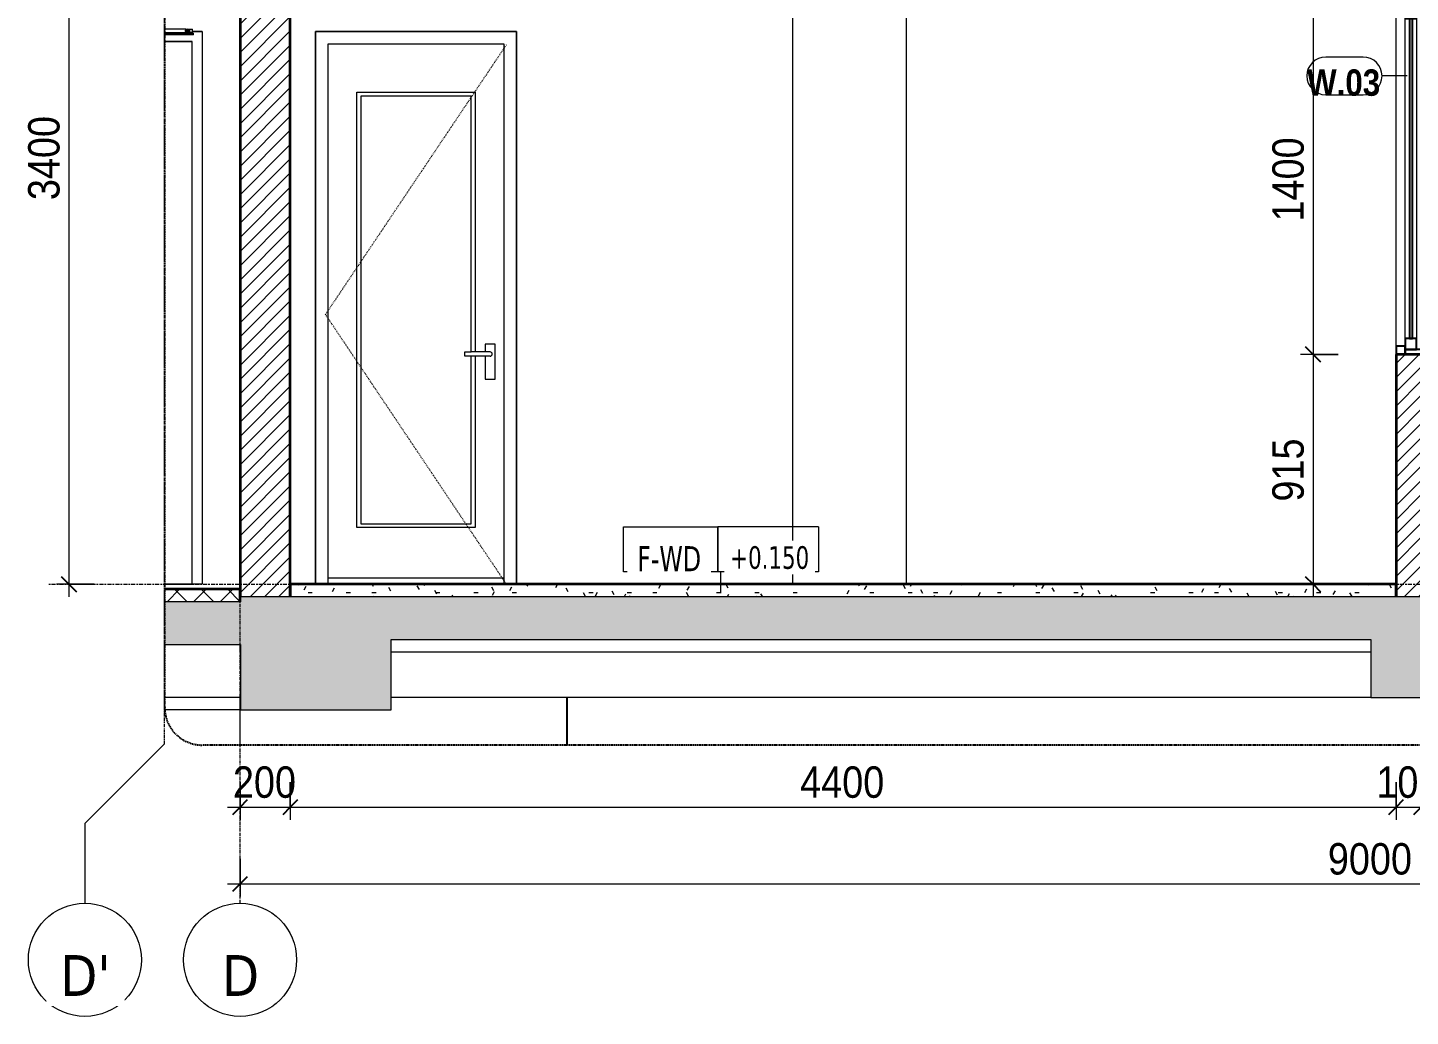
# Model space of a CAD drawing. Header units: millimetres. Extents: x 50254 to 245170, y 481 to 78637.
# Drawn here: x 92944 to 98446, y 481 to 4415 of the extents above; entities that cross this region are included whole.
import ezdxf

# ---------------------------------------------------------------- set-up
doc = ezdxf.new("R2010")
doc.units = ezdxf.units.MM
for name, pattern in [('Centre', [31.75, 6.35, -4.7625, 15.875, -4.7625]), ('Dash', [6, 3, -3]), ('Grid Line', [22.225, 12.7, -3.175, 3.175, -3.175]), ('Hidden', [7.14375, 4.7625, -2.38125])]:
    doc.linetypes.add(name, pattern=pattern)
for name, color, linetype, lineweight in [('0-4', 90, 'Continuous', 5), ('A-ANNO-DIMS', 211, 'Continuous', 9), ('A-ANNO-DIMS-50', 211, 'Continuous', 9), ('A-DETL-GENF', 92, 'Continuous', 18), ('A-DETL-GENF-4', 92, 'Hidden', 25), ('A-DETL-GENF-5', 9, 'Continuous', 18), ('A-DETL-GENF-HDLN-1', 7, 'Dash', 18), ('A-DETL-THIN', 151, 'Continuous', 18), ('A-DOOR', 31, 'Continuous', 18), ('A-DOOR-1', 7, 'Continuous', 18), ('A-DOOR-FRAM-1', 31, 'Continuous', 18), ('A-FLOR-2', 7, 'Continuous', 18), ('A-FLOR-FNSH-1', 250, 'Continuous', 35), ('A-FLOR-IDEN', 11, 'Continuous', 9), ('A-FLOR-LEVL-2', 51, 'Centre', 9), ('A-FLOR-PATT-1', 253, 'Continuous', 18), ('A-FLOR-PATT-2', 8, 'Continuous', 18), ('A-FLOR-PATT-3', 67, 'Continuous', 18), ('A-GLAZ', 151, 'Continuous', 18), ('A-GLAZ-2', 50, 'Continuous', 25), ('A-GLAZ-4', 7, 'Continuous', 18), ('A-GLAZ-IDEN', 152, 'Continuous', 9), ('A-WALL', 113, 'Continuous', 18), ('A-WALL-4', 250, 'Continuous', 35), ('A-WALL-5', 7, 'Continuous', 18), ('A-WALL-PATT-1', 9, 'Continuous', 18), ('A-WALL-PATT-2', 111, 'Continuous', 18), ('S-BEAM-1', 7, 'Continuous', 18), ('S-COLS-8', 7, 'Continuous', 18), ('S-GRID', 1, 'Continuous', 9), ('S-GRID-1', 1, 'Grid Line', 9), ('S-GRID-IDEN', 1, 'Continuous', 9)]:
    doc.layers.add(name, color=color, linetype=linetype, lineweight=lineweight)
doc.styles.add('Arial_B_2', font='arialbd.ttf', dxfattribs={"width": 0.85, "height": 105})
doc.styles.add('Tahoma', font='tahoma.ttf', dxfattribs={"width": 0.8, "height": 100})
doc.styles.add('Tahoma_1', font='tahoma.ttf', dxfattribs={"width": 0.8, "height": 90})
doc.styles.add('Tahoma_B', font='tahomabd.ttf', dxfattribs={"height": 162.5})
doc.styles.add('UTM Avo', font='', dxfattribs={"width": 0.9, "height": 125})
doc.styles.get('UTM Avo').set_extended_font_data('UTM Avo')
doc.dimstyles.new('1_Dim_chi_tiet_2_5', dxfattribs={"dimscale": 304.8, "dimtxt": 124.912619, "dimasz": 0.19685, "dimexe": 0.164042, "dimexo": 0.0625, "dimgap": 0.016404, "dimtad": 1, "dimdec": 0, "dimrnd": 5, "dimzin": 0, "dimdsep": 46, "dimtxsty": 'UTM Avo', "dimblk1": 'OBLIQUE', "dimblk2": 'OBLIQUE', "dimsah": 1, "dimcen": 0.09, "dimdle": 0.164042, "dimazin": 0, "dimtfac": 1, "dimtdec": 4, "dimtix": 1, "dimtmove": 0, "dimatfit": 3, "dimfxl": 0.328084, "dimfxlon": 1, "dimtvp": 1, "dimtolj": 1, "dimtzin": 0, "dimarcsym": 2})
pattern_1 = [(50, (-26946.54, 15375), (364.368, -31.878), [38.1, -419.1]), (355, (-26946.54, 15375), (-70.486, 382.113), [30.48, -335.28]), (100.451, (-26916.17, 15372.34), (293.885, 350.233), [32.38, -356.18]), (46.184, (-26946.54, 15476.6), (542.158, -84.086), [57.15, -628.65]), (96.636, (-26901.36, 15469.6), (474.805, 494.855), [48.57, -534.27]), (351.184, (-26946.54, 15476.6), (474.81, 494.85), [45.72, -502.92]), (21, (-26895.74, 15451.2), (303.2285, -204.5305), [38.1, -419.1]), (326, (-26895.74, 15451.2), (123.604, 368.376), [30.48, -335.28]), (71.451, (-26870.47, 15434.16), (426.834, 163.843), [32.38, -356.18]), (37.5, (-26946.54, 15375), (6.1766, 169.1102), [3.353, -327.863, 3.353, -337.007, -336.55]), (37.5, (-26946.54, 15375), (6.1766, 169.1102), [-671.576, 3.353, -333.197]), (7.5, (-26946.54, 15375), (133.6389, 200.3615), [3.353, -190.703, 3.353, -320.243, -128.27]), (7.5, (-26946.54, 15375), (133.6389, 200.3615), [-517.652, 3.353, -124.917]), (327.5, (-27059.82, 15375), (271.1818, -11.4584), [3.353, -123.647, 3.353, -392.887, -525.78]), (327.5, (-27059.82, 15375), (271.1818, -11.4584), [-523.24, 3.353, -522.427]), (317.5, (-27110.62, 15375), (296.2585, 50.853), [3.353, -161.747, 3.353, -259.791, -373.38]), (317.5, (-27110.62, 15375), (296.2585, 50.853), [-428.244, 3.353, -370.027]), (45, (-26946.54, 15375), (-125.7236, 125.7236), []), (45, (-26946.54, 15565.5), (-125.7236, 125.7236), [])]

# ---------------------------------------------------------------- blocks, each defined once
blk = doc.blocks.new('NCV_TKTC_KET CAU_rvt-4-TKCS_CĂN HỘ LOẠI 1 - MẶT CẮT 3')
at = {"layer": 'A-FLOR-PATT-1'}
h = blk.add_hatch(dxfattribs=at)
h.set_pattern_fill('FP_7', color=256, style=0, pattern_type=2)
h.set_pattern_definition(pattern_1)
h.paths.add_polyline_path([(-33537.4, 2130), (-33534.9, 2130), (-33534.9, 2150), (-33537.4, 2150), (-33537.4, 2130.6)])
h = blk.add_hatch(dxfattribs=at)
h.set_pattern_fill('FP_7', color=256, style=0, pattern_type=2)
h.set_pattern_definition(pattern_1)
h.paths.add_polyline_path([(-33537.4, 2130), (-33534.9, 2130), (-33534.9, 2150), (-33537.4, 2150), (-33537.4, 2130.6)])
at = {"layer": 'A-FLOR-2'}
for p, q in [((-33537.4, 1960), (-33537.4, 1930)), ((-33534.9, 1930), (-33537.4, 1930)), ((-29036.9, 1930), (-32934.9, 1930))]:
    blk.add_line(p, q, dxfattribs=at)
at = {"layer": 'A-FLOR-FNSH-1'}
for p, q in [((-33534.9, 2150), (-33537.4, 2150)), ((-33537.4, 2150), (-33537.4, 2130))]:
    blk.add_line(p, q, dxfattribs=at)
at = {"layer": 'S-BEAM-1'}
for p, q in [((-33534.9, 1750), (-33836.9, 1750)), ((-29036.9, 1750), (-32934.9, 1750)), ((-32235.3, 1750), (-32235.3, 1560)), ((-33536.9, 1700), (-33835.6, 1700))]:
    blk.add_line(p, q, dxfattribs=at)
at = {"layer": 'S-COLS-8'}
for p, q in [((-33536.9, 1560), (-33536.9, 1750)), ((-32236.9, 1560), (-32236.9, 1750))]:
    blk.add_line(p, q, dxfattribs=at)
blk = doc.blocks.new('DOOR_CW_01 CANH MO-PANEL KINH - DIG_02-800x2200-CỬA NHÔM KÍNH-V94-TKCS_CĂN HỘ LOẠI 1 - MẶT CẮT 3')
at = {"layer": 'A-DETL-GENF-HDLN-1'}
for p, q in [((-33196.9, 3273.5), (-32476.9, 4347)), ((-32476.9, 2200), (-33196.9, 3273.5))]:
    blk.add_line(p, q, dxfattribs=at)
at = {"layer": 'A-DOOR-1'}
for p, q in [((-32436.9, 4400), (-33236.9, 4400)), ((-33236.9, 4400), (-33236.9, 2200)), ((-33186.9, 2200), (-33186.9, 4350)), ((-33186.9, 4350), (-32486.9, 4350)), ((-32486.9, 4350), (-32486.9, 2200)), ((-32436.9, 2200), (-32436.9, 4400)), ((-33071.9, 4158), (-32601.9, 4158)), ((-33071.9, 2426), (-33071.9, 4158)), ((-32616.9, 4143), (-33056.9, 4143)), ((-33056.9, 4143), (-33056.9, 2441)), ((-32616.9, 3124.5), (-32616.9, 4143)), ((-32601.9, 4158), (-32601.9, 3124.5)), ((-32561.7, 3156), (-32561.7, 3124.5)), ((-32522.2, 3156), (-32561.7, 3156)), ((-32522.2, 3016), (-32522.2, 3156)), ((-32642.7, 3124.5), (-32616.9, 3124.5)), ((-32642.7, 3107.5), (-32642.7, 3124.5)), ((-32616.9, 3107.5), (-32642.7, 3107.5)), ((-32541.9, 3124.5), (-32616.9, 3124.5)), ((-32616.9, 2441), (-32616.9, 3107.5)), ((-32541.9, 3107.5), (-32616.9, 3107.5)), ((-32601.9, 3107.5), (-32601.9, 2426)), ((-32561.7, 3107.5), (-32561.7, 3016)), ((-32561.7, 3016), (-32522.2, 3016)), ((-32601.9, 2426), (-33071.9, 2426)), ((-33056.9, 2441), (-32616.9, 2441)), ((-33186.9, 2226), (-32486.9, 2226))]:
    blk.add_line(p, q, dxfattribs=at)
for start, end in [(0, 90), (270, 360)]:
    blk.add_arc((-32541.9, 3116), 8.5, start, end, dxfattribs=at)
blk = doc.blocks.new('M_Fixed - 900 x 1400-553070-TKCS_CĂN HỘ LOẠI 1 - MẶT CẮT 3')
at = {"layer": 'A-GLAZ-2'}
for p, q in [((-28899.9, 4515), (-28936.9, 4515)), ((-28936.9, 4515), (-28936.9, 4483)), ((-28836.9, 4515), (-28899.9, 4515)), ((-28899.9, 4515), (-28899.9, 4496)), ((-28899.9, 4483), (-28899.9, 4515)), ((-28836.9, 4496), (-28836.9, 4515)), ((-28936.9, 4483), (-28899.9, 4483)), ((-28855.9, 4496), (-28899.9, 4496)), ((-28899.9, 4496), (-28899.9, 4452)), ((-28899.9, 4496), (-28836.9, 4496)), ((-28855.9, 4452), (-28855.9, 4496)), ((-28899.9, 4452), (-28855.9, 4452)), ((-28871.9, 4452), (-28883.9, 4452)), ((-28883.9, 4452), (-28883.9, 3178)), ((-28871.9, 3178), (-28871.9, 4452)), ((-28899.9, 3147), (-28936.9, 3147)), ((-28936.9, 3147), (-28936.9, 3115)), ((-28855.9, 3178), (-28899.9, 3178)), ((-28899.9, 3178), (-28899.9, 3134)), ((-28899.9, 3115), (-28899.9, 3147)), ((-28883.9, 3178), (-28871.9, 3178)), ((-28855.9, 3134), (-28855.9, 3178)), ((-28936.9, 3115), (-28899.9, 3115)), ((-28899.9, 3134), (-28855.9, 3134)), ((-28836.9, 3134), (-28899.9, 3134)), ((-28899.9, 3134), (-28899.9, 3115)), ((-28899.9, 3115), (-28836.9, 3115)), ((-28836.9, 3115), (-28836.9, 3134))]:
    blk.add_line(p, q, dxfattribs=at)
at = {"layer": 'A-GLAZ-4'}
for p, q in [((-28936.9, 3147), (-28936.9, 4483)), ((-28836.9, 4496), (-28836.9, 3134)), ((-28899.9, 3178), (-28899.9, 4452)), ((-28855.9, 4452), (-28855.9, 3178))]:
    blk.add_line(p, q, dxfattribs=at)
blk = doc.blocks.new('NCV_TKTC_TANG 1_rvt-2-TKCS_CĂN HỘ LOẠI 1 - MẶT CẮT 3')
at = {"layer": 'A-FLOR-PATT-3'}
h = blk.add_hatch(dxfattribs=at)
h.set_pattern_fill('FP_9', color=256, style=0, pattern_type=2)
h.set_pattern_definition([(0, (-26946.536, 15375), (203.2, 50.8), [16.764, -135.636, 16.764, -135.636, -812.8]), (0, (-26946.536, 15375), (203.2, 50.8), [-304.8, 16.764, -288.036, 16.764, -135.636, -355.6]), (0, (-26946.536, 15375), (203.2, 50.8), [-762, 16.764, -84.836, 16.764, -237.236]), (120, (-26870.336, 15400.4), (-145.59409, 150.57636), [16.764, -135.636, 16.764, -135.636, -812.8]), (120, (-26870.336, 15400.4), (-145.59409, 150.57636), [-304.8, 16.764, -288.036, 16.764, -135.636, -355.6]), (120, (-26870.336, 15400.4), (-145.59409, 150.57636), [-762, 16.764, -84.836, 16.764, -237.236]), (240, (-26844.936, 15502), (-57.60591, -201.37636), [16.764, -135.636, 16.764, -135.636, -812.8]), (240, (-26844.936, 15502), (-57.60591, -201.37636), [-304.8, 16.764, -288.036, 16.764, -135.636, -355.6]), (240, (-26844.936, 15502), (-57.60591, -201.37636), [-762, 16.764, -84.836, 16.764, -237.236])])
h.paths.add_polyline_path([(-31388.7, 2150), (-28936.9, 2150), (-28936.9, 2200), (-33336.9, 2200), (-33336.9, 2150), (-31611.9, 2150)])
at = {"layer": 'A-WALL-PATT-1'}
h = blk.add_hatch(dxfattribs=at)
h.set_pattern_fill('FP_8', color=256, style=0, pattern_type=2)
h.set_pattern_definition([(45, (-26946.536, 15375), (-28.28427, 28.28427), [])])
h.paths.add_polyline_path([(-28836.9, 2150), (-28836.9, 3115), (-28936.9, 3115), (-28936.9, 2150), (-28841.9, 2150)])
h.paths.add_polyline_path([(-28836.9, 4515), (-28836.9, 5150), (-28936.9, 5150), (-28936.9, 4515)])
at = {"layer": 'A-FLOR-FNSH-1'}
for p, q in [((-28936.9, 2200), (-33336.9, 2200)), ((-33336.9, 2200), (-33336.9, 2150)), ((-28936.9, 2150), (-28936.9, 2200))]:
    blk.add_line(p, q, dxfattribs=at)
at = {"layer": 'A-WALL-4'}
for p, q in [((-28936.9, 3115), (-28936.9, 2150)), ((-28836.9, 3115), (-28936.9, 3115))]:
    blk.add_line(p, q, dxfattribs=at)
at = {"layer": 'A-WALL-5'}
for p, q in [((-31336.9, 2200), (-31336.9, 5380)), ((-30886.9, 5380), (-30886.9, 2200)), ((-33236.9, 2300), (-33236.9, 4400)), ((-33236.9, 4400), (-32436.9, 4400)), ((-32436.9, 4400), (-32436.9, 2300)), ((-33236.9, 2200), (-33236.9, 2300)), ((-32436.9, 2300), (-32436.9, 2200))]:
    blk.add_line(p, q, dxfattribs=at)
at = {"layer": 'A-DOOR'}
blk.add_blockref('DOOR_CW_01 CANH MO-PANEL KINH - DIG_02-800x2200-CỬA NHÔM KÍNH-V94-TKCS_CĂN HỘ LOẠI 1 - MẶT CẮT 3', (0, 0), dxfattribs=at)
at = {"layer": 'A-GLAZ'}
blk.add_blockref('M_Fixed - 900 x 1400-553070-TKCS_CĂN HỘ LOẠI 1 - MẶT CẮT 3', (0, 0), dxfattribs=at)
blk = doc.blocks.new('FD_07 - FD_07-1700x2200-CỬA ĐI 2 CÁNH-V95-TKCS_CĂN HỘ LOẠI 1 - MẶT CẮT 3')
at = {"layer": 'A-DOOR'}
for p, q in [((-33753.6, 4409.5), (-33836.9, 4409.5)), ((-33752.7, 4409), (-33746.1, 4409)), ((-33752.7, 4409), (-33752.7, 4396)), ((-33752.7, 4396.4), (-33752.7, 4408.6)), ((-33752.7, 4408.6), (-33752.7, 4396.4)), ((-33745.8, 4409), (-33738.7, 4409)), ((-33738.7, 4409), (-33726.6, 4409)), ((-33738.7, 4409), (-33738.7, 4396)), ((-33726.6, 4396), (-33726.6, 4409)), ((-33836.9, 4395.5), (-33753.6, 4395.5)), ((-33836.9, 4393), (-33727.1, 4393)), ((-33727.1, 4387), (-33836.9, 4387)), ((-33727.1, 4360), (-33836.9, 4360)), ((-33746.1, 4396), (-33752.7, 4396)), ((-33738.7, 4396), (-33745.8, 4396)), ((-33740.1, 4396), (-33740.1, 4393)), ((-33726.6, 4396), (-33738.7, 4396)), ((-33729.1, 4393), (-33729.1, 4396)), ((-33727.1, 4393), (-33722.7, 4393)), ((-33727.1, 4393), (-33727.1, 4387)), ((-33722.7, 4387), (-33727.1, 4387)), ((-33727.1, 2200), (-33727.1, 4360)), ((-33722.6, 4387), (-33722.6, 4393)), ((-33836.9, 2200), (-33727.1, 2200)), ((-33687.1, 2200), (-33836.9, 2200))]:
    blk.add_line(p, q, dxfattribs=at)
for centre, major_axis, ratio, start_param, end_param in [((-33753.6, 4402.5), (0, 7), 0.259156, 5.776005, 6.283185), ((-33744.5, 4402.5), (0, 6.79), 0.965835, 0.291061, 1.570796), ((-33744.5, 4402.5), (0, 6.79), 0.965835, 1.570796, 2.850532), ((-33744, 4402.5), (0, 6.79), 0.965835, 0.291061, 1.570796), ((-33744, 4402.5), (0, 6.79), 0.965835, 1.570796, 2.850532), ((-33744.6, 4402.5), (0, 2.5), 0.965835, 4.712389, 7.853982), ((-33744.6, 4402.5), (0, 2.5), 0.965835, 1.570796, 4.712389), ((-33747, 4402.5), (0, 2.5), 0.965835, 4.712389, 5.759587), ((-33747.5, 4402.5), (0, 2.5), 0.965835, 4.712389, 5.497787), ((-33747, 4402.5), (0, 2.5), 0.965835, 3.665191, 4.712389), ((-33747.5, 4402.5), (0, 2.5), 0.965835, 3.926991, 4.712389), ((-33746.9, 4402.5), (0, 2.5), 0.965835, 4.712389, 5.759587), ((-33746.9, 4402.5), (0, 2.5), 0.965835, 3.665191, 4.712389), ((-33745.1, 4402.5), (0, 2.5), 0.965835, 4.712389, 6.021386), ((-33745.2, 4402.5), (0, 2.5), 0.965835, 4.712389, 6.021386), ((-33745.1, 4402.5), (0, 2.5), 0.965835, 3.403392, 4.712389), ((-33745.2, 4402.5), (0, 2.5), 0.965835, 3.403392, 4.712389), ((-33753.6, 4402.5), (0, 7), 0.259156, 3.141593, 3.648773)]:
    blk.add_ellipse(centre, major_axis=major_axis, ratio=ratio, start_param=start_param, end_param=end_param, dxfattribs=at)
for points, knots in [([(-33753.8, 4402.5), (-33753.8, 4402.8), (-33753.8, 4403.2), (-33753.7, 4403.7), (-33753.7, 4404), (-33753.6, 4404.4), (-33753.5, 4404.8), (-33753.5, 4405), (-33753.4, 4405.3), (-33753.4, 4405.4), (-33753.3, 4405.6), (-33753.3, 4405.8), (-33753.2, 4406.1), (-33753.1, 4406.3), (-33753.1, 4406.5), (-33753, 4406.7), (-33753, 4406.8), (-33752.9, 4407), (-33752.9, 4407.3), (-33752.8, 4407.5), (-33752.7, 4407.8), (-33752.7, 4408.2), (-33752.7, 4408.5), (-33752.7, 4408.6)], [0, 0, 0, 0, 0.1, 0.15, 0.2, 0.25, 0.3, 0.35, 0.375, 0.4, 0.425, 0.45, 0.5, 0.55, 0.575, 0.6, 0.625, 0.65, 0.7, 0.75, 0.8, 0.9, 1, 1, 1, 1]), ([(-33752.7, 4396.4), (-33752.7, 4396.5), (-33752.7, 4396.8), (-33752.7, 4397.2), (-33752.8, 4397.5), (-33752.9, 4397.7), (-33752.9, 4398), (-33753, 4398.2), (-33753, 4398.3), (-33753.1, 4398.5), (-33753.1, 4398.7), (-33753.2, 4398.9), (-33753.3, 4399.2), (-33753.3, 4399.4), (-33753.4, 4399.6), (-33753.4, 4399.7), (-33753.5, 4400), (-33753.5, 4400.2), (-33753.6, 4400.6), (-33753.7, 4401), (-33753.7, 4401.3), (-33753.8, 4401.8), (-33753.8, 4402.2), (-33753.8, 4402.5)], [0, 0, 0, 0, 0.1, 0.2, 0.25, 0.3, 0.35, 0.375, 0.4, 0.425, 0.45, 0.5, 0.55, 0.575, 0.6, 0.625, 0.65, 0.7, 0.75, 0.8, 0.85, 0.9, 1, 1, 1, 1])]:
    blk.add_open_spline(points, degree=3, knots=knots, dxfattribs=at)
at = {"layer": 'A-DOOR-FRAM-1'}
for p, q in [((-33836.9, 4360), (-33727.1, 4360)), ((-33727.1, 2200), (-33727.1, 4360)), ((-33687.1, 4400), (-33726.6, 4400)), ((-33687.1, 4400), (-33687.1, 2200)), ((-33687.1, 2200), (-33727.1, 2200))]:
    blk.add_line(p, q, dxfattribs=at)
blk = doc.blocks.new('BORDER VIEW - BORDER VIEW-3678690-TKCS_CĂN HỘ LOẠI 1 - MẶT CẮT 3')
at = {"layer": 'A-DETL-GENF-4'}
for p, q in [((-33836.9, 1710), (-33836.9, 5756)), ((-24528.5, 1560), (-33686.9, 1560))]:
    blk.add_line(p, q, dxfattribs=at)
blk.add_arc((-33686.9, 1710), 150, 180, 270, dxfattribs=at)
blk = doc.blocks.new('Grid - M_Grid Head - Circle-353313-TKCS_CĂN HỘ LOẠI 1 - MẶT CẮT 3')
at = {"layer": 'S-GRID-IDEN'}
blk.add_circle((-25536.9, 705.6), 225, dxfattribs=at)
blk = doc.blocks.new('DIMBLOCK52-TKCS_CĂN HỘ LOẠI 1 - MẶT CẮT 3')
at = {"layer": 'A-ANNO-DIMS-50'}
for p, q in [((98158.9, 4515), (98008.9, 4515)), ((98058.9, 4565), (98058.9, 3115)), ((98058.9, 4515), (98158.9, 4515)), ((98158.9, 3115), (98008.9, 3115)), ((98058.9, 3115), (98158.9, 3115))]:
    blk.add_line(p, q, dxfattribs=at)
at = {"layer": 'A-ANNO-DIMS-50', "lineweight": 25}
for p, q in [((98058.9, 4515), (98028.9, 4545)), ((98058.9, 4515), (98088.9, 4485)), ((98058.9, 3115), (98028.9, 3145)), ((98058.9, 3115), (98088.9, 3085))]:
    blk.add_line(p, q, dxfattribs=at)
at = {"layer": 'A-ANNO-DIMS-50', "color": 0, "insert": (97896.5, 3643.8), "char_height": 125, "width": 410.824, "attachment_point": 1, "rotation": 90, "line_spacing_factor": 1.110334, "style": 'UTM Avo'}
blk.add_mtext('1400', dxfattribs=at)
blk = doc.blocks.new('_Oblique')
at = {"color": 0, "linetype": 'ByBlock', "lineweight": -2}
blk.add_line((-0.5, -0.5), (0.5, 0.5), dxfattribs=at)
blk = doc.blocks.new('DIMBLOCK53-TKCS_CĂN HỘ LOẠI 1 - MẶT CẮT 3')
at = {"layer": 'A-ANNO-DIMS-50', "lineweight": 25}
for p, q in [((98058.9, 3115), (98028.9, 3145)), ((98058.9, 3115), (98088.9, 3085)), ((98058.9, 2200), (98028.9, 2230)), ((98058.9, 2200), (98088.9, 2170))]:
    blk.add_line(p, q, dxfattribs=at)
at = {"layer": 'A-ANNO-DIMS-50'}
for p, q in [((98158.9, 3115), (98008.9, 3115)), ((98058.9, 3115), (98058.9, 2150)), ((98058.9, 3115), (98158.9, 3115)), ((98158.9, 2200), (98008.9, 2200)), ((98058.9, 2200), (98158.9, 2200))]:
    blk.add_line(p, q, dxfattribs=at)
at = {"layer": 'A-ANNO-DIMS-50', "color": 0, "insert": (97896.5, 2529.1), "char_height": 125, "width": 308.118, "attachment_point": 1, "rotation": 90, "line_spacing_factor": 1.110334, "style": 'UTM Avo'}
blk.add_mtext('915', dxfattribs=at)
blk = doc.blocks.new('DIMBLOCK55-TKCS_CĂN HỘ LOẠI 1 - MẶT CẮT 3')
at = {"layer": 'A-ANNO-DIMS-50'}
for p, q in [((93788.7, 1412.9), (93788.7, 1262.9)), ((93788.7, 1312.9), (93788.7, 1412.9)), ((93988.7, 1412.9), (93988.7, 1262.9)), ((93988.7, 1312.9), (93988.7, 1412.9)), ((93738.7, 1312.9), (93988.7, 1312.9))]:
    blk.add_line(p, q, dxfattribs=at)
at = {"layer": 'A-ANNO-DIMS-50', "lineweight": 25}
for p, q in [((93788.7, 1312.9), (93818.7, 1342.9)), ((93988.7, 1312.9), (94018.7, 1342.9)), ((93788.7, 1312.9), (93758.7, 1282.9)), ((93988.7, 1312.9), (93958.7, 1282.9))]:
    blk.add_line(p, q, dxfattribs=at)
at = {"layer": 'A-ANNO-DIMS-50', "color": 0, "insert": (93760.4, 1475.3), "char_height": 125, "width": 308.118, "attachment_point": 1, "line_spacing_factor": 1.110334, "style": 'UTM Avo'}
blk.add_mtext('200', dxfattribs=at)
blk = doc.blocks.new('DIMBLOCK56-TKCS_CĂN HỘ LOẠI 1 - MẶT CẮT 3')
at = {"layer": 'A-ANNO-DIMS-50'}
for p, q in [((93988.7, 1412.9), (93988.7, 1262.9)), ((93988.7, 1312.9), (93988.7, 1412.9)), ((98388.7, 1412.9), (98388.7, 1262.9)), ((98388.7, 1312.9), (98388.7, 1412.9)), ((93988.7, 1312.9), (98388.7, 1312.9))]:
    blk.add_line(p, q, dxfattribs=at)
at = {"layer": 'A-ANNO-DIMS-50', "lineweight": 25}
for p, q in [((93988.7, 1312.9), (94018.7, 1342.9)), ((98388.7, 1312.9), (98418.7, 1342.9)), ((93988.7, 1312.9), (93958.7, 1282.9)), ((98388.7, 1312.9), (98358.7, 1282.9))]:
    blk.add_line(p, q, dxfattribs=at)
at = {"layer": 'A-ANNO-DIMS-50', "color": 0, "insert": (96017.6, 1475.3), "char_height": 125, "width": 410.824, "attachment_point": 1, "line_spacing_factor": 1.110334, "style": 'UTM Avo'}
blk.add_mtext('4400', dxfattribs=at)
blk = doc.blocks.new('DIMBLOCK57-TKCS_CĂN HỘ LOẠI 1 - MẶT CẮT 3')
at = {"layer": 'A-ANNO-DIMS-50'}
for p, q in [((98388.7, 1412.9), (98388.7, 1262.9)), ((98388.7, 1312.9), (98388.7, 1412.9)), ((98488.7, 1412.9), (98488.7, 1262.9)), ((98488.7, 1312.9), (98488.7, 1412.9)), ((98388.7, 1312.9), (98488.7, 1312.9))]:
    blk.add_line(p, q, dxfattribs=at)
at = {"layer": 'A-ANNO-DIMS-50', "lineweight": 25}
for p, q in [((98388.7, 1312.9), (98418.7, 1342.9)), ((98488.7, 1312.9), (98518.7, 1342.9)), ((98388.7, 1312.9), (98358.7, 1282.9)), ((98488.7, 1312.9), (98458.7, 1282.9))]:
    blk.add_line(p, q, dxfattribs=at)
at = {"layer": 'A-ANNO-DIMS-50', "color": 0, "insert": (98310.4, 1475.3), "char_height": 125, "width": 308.118, "attachment_point": 1, "line_spacing_factor": 1.110334, "style": 'UTM Avo'}
blk.add_mtext('100', dxfattribs=at)
blk = doc.blocks.new('DIMBLOCK59-TKCS_CĂN HỘ LOẠI 1 - MẶT CẮT 3')
at = {"layer": 'A-ANNO-DIMS-50'}
for p, q in [((93788.7, 1107.6), (93788.7, 957.6)), ((93788.7, 1007.6), (93788.7, 1107.6)), ((102788.7, 1107.6), (102788.7, 957.6)), ((102788.7, 1007.6), (102788.7, 1107.6)), ((93738.7, 1007.6), (102838.7, 1007.6))]:
    blk.add_line(p, q, dxfattribs=at)
at = {"layer": 'A-ANNO-DIMS-50', "lineweight": 25}
for p, q in [((93788.7, 1007.6), (93758.7, 977.6)), ((93788.7, 1007.6), (93818.7, 1037.6)), ((102788.7, 1007.6), (102758.7, 977.6)), ((102788.7, 1007.6), (102818.7, 1037.6))]:
    blk.add_line(p, q, dxfattribs=at)
at = {"layer": 'A-ANNO-DIMS-50', "color": 0, "insert": (98117.6, 1170), "char_height": 125, "width": 410.824, "attachment_point": 1, "line_spacing_factor": 1.110334, "style": 'UTM Avo'}
blk.add_mtext('9000', dxfattribs=at)
blk = doc.blocks.new('DIMBLOCK60-TKCS_CĂN HỘ LOẠI 1 - MẶT CẮT 3')
at = {"layer": 'A-ANNO-DIMS-50', "lineweight": 25}
for p, q in [((93107.8, 5600), (93077.8, 5630)), ((93107.8, 5600), (93137.8, 5570)), ((93107.8, 2200), (93077.8, 2230)), ((93107.8, 2200), (93137.8, 2170))]:
    blk.add_line(p, q, dxfattribs=at)
at = {"layer": 'A-ANNO-DIMS-50'}
for p, q in [((93107.8, 5650), (93107.8, 2150)), ((93207.8, 5600), (93057.8, 5600)), ((93107.8, 5600), (93207.8, 5600)), ((93207.8, 2200), (93057.8, 2200)), ((93107.8, 2200), (93207.8, 2200))]:
    blk.add_line(p, q, dxfattribs=at)
at = {"layer": 'A-ANNO-DIMS-50', "color": 0, "insert": (92945.4, 3728.8), "char_height": 125, "width": 410.824, "attachment_point": 1, "rotation": 90, "line_spacing_factor": 1.110334, "style": 'UTM Avo'}
blk.add_mtext('3400', dxfattribs=at)
blk = doc.blocks.new('SSA-WINDOW TAG - 10-2062020-TKCS_CĂN HỘ LOẠI 1 - MẶT CẮT 3')
at = {"layer": 'A-GLAZ-IDEN'}
for p, q in [((-29067.6, 4297.9), (-29216.8, 4297.9)), ((-29216.8, 4147.9), (-29067.6, 4147.9))]:
    blk.add_line(p, q, dxfattribs=at)
for centre, start, end in [((-29216.8, 4222.9), 90, 270), ((-29067.6, 4222.9), 270, 90)]:
    blk.add_arc(centre, 75, start, end, dxfattribs=at)
blk = doc.blocks.new('TAG SAN - TTG - TAG FFL-4075299-TKCS_CĂN HỘ LOẠI 1 - MẶT CẮT 3')
at = {"layer": 'A-FLOR-IDEN'}
for p, q in [((-26938.9, 2292.4), (-26938.9, 2471.2)), ((-26938.9, 2471.2), (-26562.9, 2471.2)), ((-26562.9, 2471.2), (-26562.9, 2292.4)), ((-26162.9, 2471.2), (-26562.9, 2471.2)), ((-26562.9, 2292.4), (-26562.9, 2471.2)), ((-26162.9, 2471.2), (-26162.9, 2292.4)), ((-26562.9, 2292.4), (-26938.9, 2292.4)), ((-26162.9, 2292.4), (-26562.9, 2292.4))]:
    blk.add_line(p, q, dxfattribs=at)

msp = doc.modelspace()

# ---------------------------------------------------------------- hatches: boundary and pattern name
at = {"layer": 'A-DETL-GENF-5'}
h = msp.add_hatch(dxfattribs=at)
h.set_pattern_fill('FP_7', color=256, style=0, pattern_type=2)
h.set_pattern_definition([(50, (100379.14, 15375), (364.368, -31.8783), [38.1, -419.1]), (355, (100379.14, 15375), (-70.486, 382.113), [30.48, -335.28]), (100.451, (100409.5, 15372.34), (293.885, 350.233), [32.38, -356.18]), (46.184, (100379.14, 15476.6), (542.158, -84.086), [57.15, -628.65]), (96.636, (100424.3, 15469.6), (474.805, 494.855), [48.57, -534.27]), (351.184, (100379.14, 15476.6), (474.81, 494.85), [45.72, -502.92]), (21, (100429.94, 15451.2), (303.2285, -204.5305), [38.1, -419.1]), (326, (100429.94, 15451.2), (123.604, 368.376), [30.48, -335.28]), (71.451, (100455.2, 15434.16), (426.834, 163.843), [32.38, -356.18]), (37.5, (100379.14, 15375), (6.1766, 169.1102), [3.353, -327.863, 3.353, -337.007, -336.55]), (37.5, (100379.14, 15375), (6.1766, 169.1102), [-671.576, 3.353, -333.197]), (7.5, (100379.14, 15375), (133.6389, 200.3615), [3.353, -190.703, 3.353, -320.243, -128.27]), (7.5, (100379.14, 15375), (133.6389, 200.3615), [-517.652, 3.353, -124.917]), (327.5, (100265.85, 15375), (271.1818, -11.4584), [3.353, -123.647, 3.353, -392.887, -525.78]), (327.5, (100265.85, 15375), (271.1818, -11.4584), [-523.24, 3.353, -522.427]), (317.5, (100215.05, 15375), (296.2585, 50.853), [3.353, -161.747, 3.353, -259.791, -373.38]), (317.5, (100215.05, 15375), (296.2585, 50.853), [-428.244, 3.353, -370.027]), (45, (100379.14, 15375), (-125.7236, 125.7236), []), (45, (100379.14, 15565.5), (-125.7236, 125.7236), [])])
h.paths.add_polyline_path([(102588.7, 1560), (102788.7, 1560), (102788.7, 1930), (102947.1, 1930), (102947.1, 2100), (102788.7, 2100), (102788.7, 2350), (102588.7, 2350), (102588.7, 2100), (98488.7, 2100), (98488.7, 2150), (93790.7, 2149.9), (93790.7, 2130), (93488.7, 2130), (93488.7, 1960), (93790.7, 1960), (93790.7, 1700), (94390.7, 1700), (94390.7, 1980), (98288.7, 1980), (98288.7, 1750), (98488.7, 1750), (98488.7, 1930), (102488.7, 1930), (102488.7, 1560), (102528.6, 1560)])
at = {"layer": 'A-FLOR-PATT-2'}
h = msp.add_hatch(dxfattribs=at)
h.set_pattern_fill('FP_10', color=256, style=0, pattern_type=2)
h.set_pattern_definition([(45, (100379.14, 15375), (-53.033, 53.033), []), (135, (100379.14, 15375), (-53.033, -53.033), [])])
h.paths.add_polyline_path([(93638.5, 2130), (93788.3, 2130), (93788.3, 2180), (93488.7, 2180), (93488.7, 2130), (93598.5, 2130)])
at = {"layer": 'A-WALL-PATT-2'}
h = msp.add_hatch(dxfattribs=at)
h.set_pattern_fill('FP_8', color=256, style=0, pattern_type=2)
h.set_pattern_definition([(45, (100379.137, 15375), (-28.28427, 28.28427), [])])
h.paths.add_polyline_path([(93790.7, 2150), (93988.7, 2150), (93988.7, 5100), (93790.7, 5100), (93790.7, 5360), (93788.7, 5359.9), (93788.7, 2150)])

# ---------------------------------------------------------------- linework, layer by layer
at = {"layer": 'A-DETL-THIN'}
for p, q in [((98488.7, 2150), (93790.7, 2150)), ((93790.7, 2150), (93790.7, 2130)), ((93790.7, 2130), (93488.7, 2130)), ((93488.7, 1960), (93790.7, 1960)), ((93790.7, 1960), (93790.7, 1700)), ((94390.7, 1700), (94390.7, 1980)), ((94390.7, 1980), (98288.7, 1980)), ((98288.7, 1980), (98288.7, 1750)), ((98288.7, 1750), (98488.7, 1750)), ((93790.7, 1700), (94390.7, 1700))]:
    msp.add_line(p, q, dxfattribs=at)
at = {"layer": 'A-FLOR-FNSH-1'}
for p, q in [((93788.7, 2180), (93488.7, 2180)), ((93788.7, 2130), (93788.7, 2180))]:
    msp.add_line(p, q, dxfattribs=at)
at = {"layer": 'A-FLOR-IDEN'}
msp.add_line((95702.6, 2165.2), (95702.6, 2249.9), dxfattribs=at)
at = {"layer": 'A-FLOR-LEVL-2'}
msp.add_line((93027.5, 2200), (103393.5, 2200), dxfattribs=at)
at = {"layer": 'A-GLAZ-IDEN'}
msp.add_line((98432.8, 4223.4), (98333.1, 4223.4), dxfattribs=at)
at = {"layer": 'A-WALL'}
for p, q in [((93599.1, 4400), (93638.5, 4400)), ((93638.5, 4400), (93638.5, 2200)), ((93638.5, 2200), (93488.7, 2200))]:
    msp.add_line(p, q, dxfattribs=at)
at = {"layer": 'A-WALL-4'}
for p, q in [((93788.7, 5360), (93788.7, 2150)), ((93988.7, 2150), (93988.7, 5100)), ((93788.7, 2150), (93790.7, 2150))]:
    msp.add_line(p, q, dxfattribs=at)
at = {"layer": 'S-GRID'}
for p, q in [((93488.7, 1565.6), (93171.2, 1248.1)), ((93171.2, 1248.1), (93171.2, 930.6))]:
    msp.add_line(p, q, dxfattribs=at)
at = {"layer": 'S-GRID-1'}
for p, q in [((93488.7, 2815.6), (93488.7, 5140.4)), ((93788.7, 2180.6), (93788.7, 5140.4)), ((93488.7, 1565.6), (93488.7, 2815.6)), ((93788.7, 930.6), (93788.7, 2180.6))]:
    msp.add_line(p, q, dxfattribs=at)

# ---------------------------------------------------------------- block references
at = {"layer": '0-4'}
for name in ['NCV_TKTC_KET CAU_rvt-4-TKCS_CĂN HỘ LOẠI 1 - MẶT CẮT 3', 'NCV_TKTC_TANG 1_rvt-2-TKCS_CĂN HỘ LOẠI 1 - MẶT CẮT 3']:
    msp.add_blockref(name, (127325.7, 0), dxfattribs=at)
at = {"layer": 'A-DETL-GENF'}
msp.add_blockref('BORDER VIEW - BORDER VIEW-3678690-TKCS_CĂN HỘ LOẠI 1 - MẶT CẮT 3', (127325.7, 0), dxfattribs=at)
at = {"layer": 'A-DOOR'}
msp.add_blockref('FD_07 - FD_07-1700x2200-CỬA ĐI 2 CÁNH-V95-TKCS_CĂN HỘ LOẠI 1 - MẶT CẮT 3', (127325.7, 0), dxfattribs=at)
at = {"layer": 'A-FLOR-IDEN'}
msp.add_blockref('TAG SAN - TTG - TAG FFL-4075299-TKCS_CĂN HỘ LOẠI 1 - MẶT CẮT 3', (122253.5, -42.5), dxfattribs=at)
at = {"layer": 'A-GLAZ-IDEN'}
msp.add_blockref('SSA-WINDOW TAG - 10-2062020-TKCS_CĂN HỘ LOẠI 1 - MẶT CẮT 3', (127325.7, 0), dxfattribs=at)
at = {"layer": 'S-GRID-IDEN'}
for p in [(118708.2, 0), (119325.7, 0)]:
    msp.add_blockref('Grid - M_Grid Head - Circle-353313-TKCS_CĂN HỘ LOẠI 1 - MẶT CẮT 3', p, dxfattribs=at)

# ---------------------------------------------------------------- texts
at = {"layer": 'A-GLAZ-IDEN', "insert": (98180.3, 4195.6), "char_height": 105, "width": 300.9, "attachment_point": 5, "line_spacing_factor": 0.936439, "style": 'Arial_B_2'}
msp.add_mtext('\\pt2.1252,4.2504,6.37455,8.49975,10.62495,12.75015,14.87535,16.9995,19.1247,21.2499,23.3751,25.5003,27.6255,29.74965,31.87485,34.00005,36.12525,38.25045,40.3746,42.4998,44.625,46.7502,48.8754,50.99955,53.12475,55.24995,57.37515,59.50035,61.6245,63.7497,65.8749,68.0001;W.03', dxfattribs=at)

# ---------------------------------------------------------------- dimensions: what is measured, and where the dimension line sits
at = {"layer": 'A-ANNO-DIMS'}
for base, p1, p2, override, picture, middle in [((93107.8, 2200), (93207.8, 5600), (93207.8, 2200), {"dimpost": '<>', "dimfxl": 3400}, 'DIMBLOCK60-TKCS_CĂN HỘ LOẠI 1 - MẶT CẮT 3', (93038.1, 3900)), ((98058.9, 3115), (98158.9, 4515), (98158.9, 3115), {"dimpost": '<>', "dimfxl": 1400}, 'DIMBLOCK52-TKCS_CĂN HỘ LOẠI 1 - MẶT CẮT 3', (97989.2, 3815)), ((98058.9, 2200), (98158.9, 3115), (98158.9, 2200), {"dimpost": '<>', "dimfxl": 915}, 'DIMBLOCK53-TKCS_CĂN HỘ LOẠI 1 - MẶT CẮT 3', (97989.3, 2657.5))]:
    dim = msp.add_linear_dim(base=base, p1=p1, p2=p2, angle=90, dimstyle='1_Dim_chi_tiet_2_5', override=override, dxfattribs=at)
    dim.commit()
    dim.dimension.update_dxf_attribs({"geometry": picture, "text_midpoint": middle})
for base, p1, p2, override, picture, middle in [((93988.7, 1312.9), (93788.7, 1412.9), (93988.7, 1412.9), {"dimpost": '<>', "dimfxl": 200}, 'DIMBLOCK55-TKCS_CĂN HỘ LOẠI 1 - MẶT CẮT 3', (93888.7, 1382.6)), ((98388.7, 1312.9), (93988.7, 1412.9), (98388.7, 1412.9), {"dimpost": '<>', "dimfxl": 4400}, 'DIMBLOCK56-TKCS_CĂN HỘ LOẠI 1 - MẶT CẮT 3', (96188.7, 1382.6)), ((98488.7, 1312.9), (98388.7, 1412.9), (98488.7, 1412.9), {"dimpost": '<>', "dimfxl": 100}, 'DIMBLOCK57-TKCS_CĂN HỘ LOẠI 1 - MẶT CẮT 3', (98438.7, 1382.6)), ((102788.7, 1007.6), (93788.7, 1107.6), (102788.7, 1107.6), {"dimpost": '<>', "dimfxl": 9000}, 'DIMBLOCK59-TKCS_CĂN HỘ LOẠI 1 - MẶT CẮT 3', (98288.7, 1077.3))]:
    dim = msp.add_linear_dim(base=base, p1=p1, p2=p2, dimstyle='1_Dim_chi_tiet_2_5', override=override, dxfattribs=at)
    dim.commit()
    dim.dimension.update_dxf_attribs({"geometry": picture, "text_midpoint": middle})

# ---------------------------------------------------------------- next in the draw order: texts
at = {"layer": 'A-FLOR-IDEN', "attachment_point": 5, "line_spacing_factor": 0.996129, "bg_fill": 3, "box_fill_scale": 1.25, "bg_fill_color": 256, "bg_fill_true_color": 13158600, "bg_fill_transparency": 0}
for s, insert, char_height, width, style in [('\\pt4,8,12,16,20,24,28,32,36,40,44,48,52,56,60,64,68,72,76,80,84,88,92,96,100,104,108,112,116,120,124,128;F-WD', (95496.2, 2301.7), 100, 283.2, 'Tahoma'), ('\\pt3.9996,8.0001,11.9997,16.0002,19.9998,24.0003,27.9999,32.0004,36,39.9996,44.0001,47.9997,52.0002,55.9998,60.0003,63.9999,68.0004,72,75.9996,80.0001,83.9997,88.0002,91.9998,96.0003,99.9999,104.0004,108,111.9996,116.0001,119.9997,124.0002,127.9998;+0.150', (95896.4, 2305.7), 90, 314.8, 'Tahoma_1')]:
    msp.add_mtext(s, dxfattribs=dict(at, insert=insert, char_height=char_height, width=width, style=style))
at = {"layer": 'S-GRID-IDEN', "char_height": 162.5, "attachment_point": 5, "line_spacing_factor": 0.996129, "style": 'Tahoma_B', "bg_fill": 3, "box_fill_scale": 1.25, "bg_fill_color": 256, "bg_fill_true_color": 13158600, "bg_fill_transparency": 0}
for s, insert, width in [("\\pt634.99962,1269.99925,1905.0005,2540.00013,3174.99975,3809.99937,4445.00062,5080.00025,5714.99987,6349.9995,6985.00075,7620.00037,8255,8889.99962,9524.99925,10160.0005,10795.00013,11429.99975,12064.99938,12700.00063,13335.00025,13969.99988,14604.9995,15240.00075,15875.00038,16510,17144.99963,17779.99925,18415.0005,19050.00013,19684.99975,20319.99938;D'", (93173.6, 643.2), 231.5), ('\\pt634.99962,1269.99925,1905.0005,2540.00013,3174.99975,3809.99937,4445.00062,5080.00025,5714.99987,6349.9995,6985.00075,7620.00037,8255,8889.99962,9524.99925,10160.0005,10795.00013,11429.99975,12064.99938,12700.00063,13335.00025,13969.99988,14604.9995,15240.00075,15875.00038,16510,17144.99963,17779.99925,18415.0005,19050.00013,19684.99975,20319.99938;D', (93790.8, 643.2), 172)]:
    msp.add_mtext(s, dxfattribs=dict(at, insert=insert, width=width))

doc.saveas('drawing.dxf')
